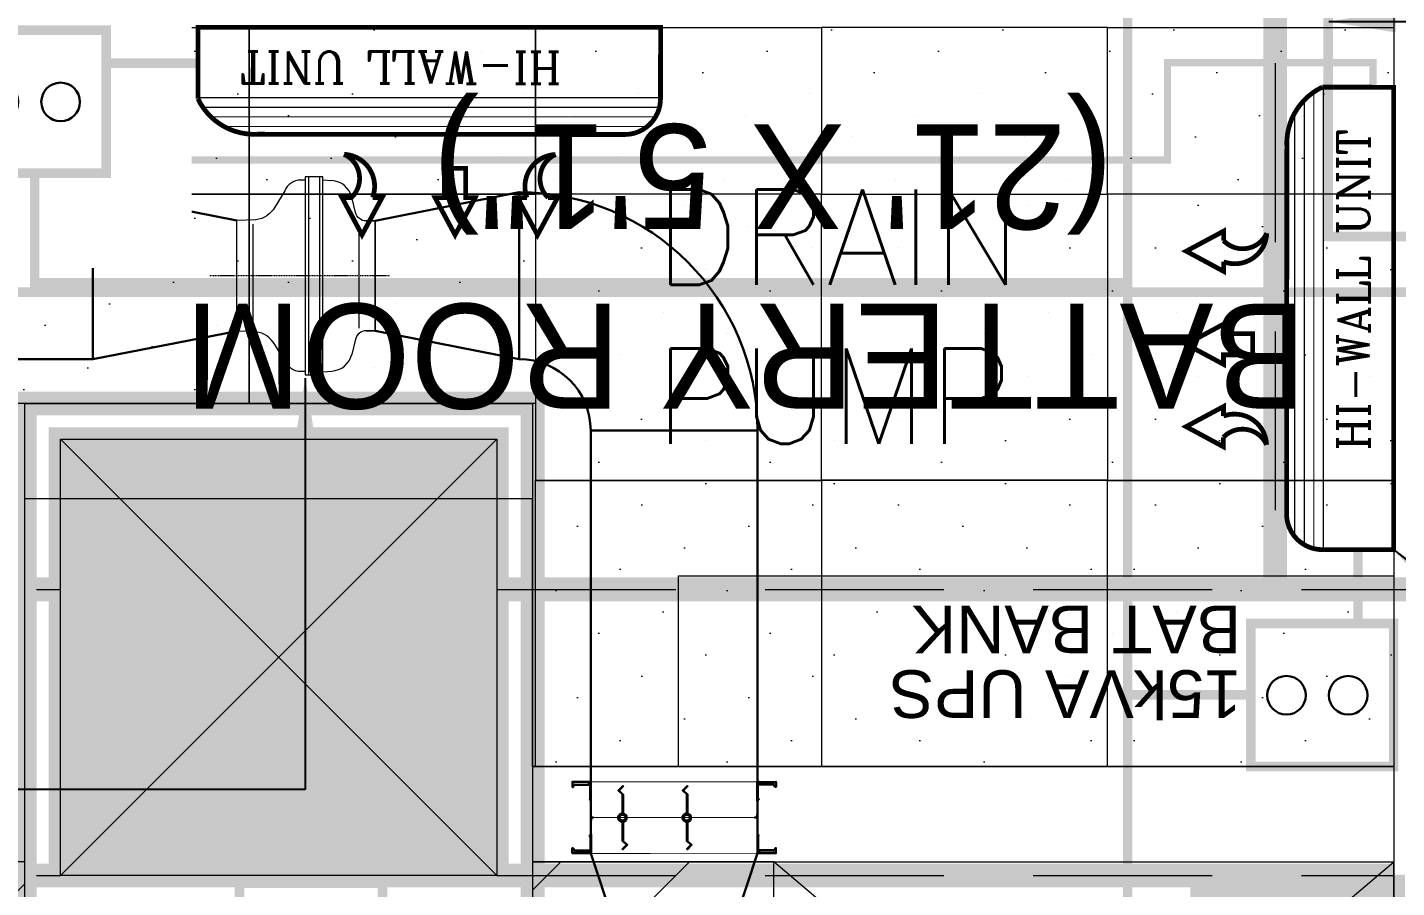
# Model space of a CAD drawing. Header units: millimetres. Extents: x -81374 to 485233, y -39075 to 157313.
# Drawn here: x 46217 to 49089, y 11680 to 13484 of the extents above; entities that cross this region are included whole.
import ezdxf
from ezdxf.enums import TextEntityAlignment as Align

# ---------------------------------------------------------------- set-up
doc = ezdxf.new("R2010")
doc.units = ezdxf.units.MM
for name, pattern in [('CENTER', [2, 1.25, -0.25, 0.25, -0.25]), ('HIDDEN', [0.375, 0.25, -0.125]), ('PHANTOM2', [1.25, 0.625, -0.125, 0.125, -0.125, 0.125, -0.125])]:
    doc.linetypes.add(name, pattern=pattern)
doc.layers.add('ceiling', color=7, linetype='Continuous', lineweight=5, true_color=0x560d91)
doc.layers.add('EL-CONDUIT PWR-FLR', color=7, linetype='PHANTOM2', lineweight=20, true_color=0x3cd387)
for name, color, linetype in [('ceilings', 253, 'Continuous'), ('CEN', 252, 'CENTER'), ('Hatch 01_UC', 7, 'Continuous'), ('M HVAC DRAIN PIPE', 8, 'Continuous'), ('M-HVAC ELLIPTICAL DUCT', 6, 'Continuous'), ('M-HVAC VRV PIPE', 152, 'Continuous'), ('M-HVAC-SUPPLY AIR DUCT', 4, 'Continuous'), ('M-HVAC-TEXT', 7, 'Continuous'), ('M-LP-HVAC-FFD', 7, 'Continuous'), ('PCE-HVACTEXT', 7, 'Continuous')]:
    doc.layers.add(name, color=color, linetype=linetype)
for name, color, linetype, lineweight in [('COPPER PIPE ', 4, 'Continuous', 30), ('DRAIN PIPE', 76, 'Continuous', 30), ('G-IMPT', 8, 'Continuous', 5), ('HVAC  SA DUCT', 4, 'Continuous', 30), ('HVAC EA DUCT', 1, 'Continuous', 30), ('M HVAC CFM TEXT', 3, 'Continuous', 30), ("M-NT-HVAC-EXHAUST FAN'", 5, 'Continuous', 15), ('MEP HVAC UNITS', 160, 'Continuous', 5)]:
    doc.layers.add(name, color=color, linetype=linetype, lineweight=lineweight)
doc.styles.add('Arial', font='arial.ttf', dxfattribs={"height": 3})
doc.styles.add('Herbalife_Third Floor - Furniture Layout - 210201$0$CG', font='GOTHIC.TTF')
doc.styles.add('HVAC TEXT', font='Romans.shx', dxfattribs={"width": 0.8, "height": 100})
doc.styles.add('ROMAND', font='romand__.ttf')
doc.styles.add('romans', font='stylu.ttf', dxfattribs={"height": 125})
doc.styles.add('rs', font='romans.shx', dxfattribs={"width": 0.75})
doc.styles.get("Standard").update_dxf_attribs({"font": 'arial.ttf'})
doc.dimstyles.new('GLAZ ALU', dxfattribs={"dimscale": 100, "dimtxt": 2, "dimasz": 1.4, "dimexe": 0.8, "dimexo": 0.8, "dimgap": 0.75, "dimtad": 1, "dimdec": 0, "dimzin": 0, "dimdsep": 46, "dimtxsty": 'rs', "dimcen": 0.09, "dimclrd": 8, "dimclre": 8, "dimclrt": 2, "dimadec": 0, "dimazin": 0, "dimtfac": 1, "dimtdec": 0, "dimtmove": 0, "dimatfit": 3, "dimfxl": 1, "dimtolj": 1, "dimtzin": 0, "dimarcsym": 0})
doc.dimstyles.new('HVAC DIM', dxfattribs={"dimtxt": 100, "dimasz": 200, "dimexe": 50, "dimexo": 50, "dimgap": 50, "dimtad": 1, "dimtoh": 1, "dimdec": 0, "dimzin": 0, "dimdsep": 46, "dimtxsty": 'HVAC TEXT', "dimcen": 50, "dimclrd": 7, "dimclre": 7, "dimclrt": 7, "dimadec": 0, "dimazin": 0, "dimtfac": 1, "dimtdec": 0, "dimtofl": 0, "dimtmove": 0, "dimatfit": 3, "dimfxl": 1, "dimtolj": 1, "dimtzin": 0, "dimarcsym": 0})
doc.dimstyles.new('Vayucon', dxfattribs={"dimtxt": 200, "dimasz": 150, "dimexe": 0, "dimexo": 0, "dimgap": 9e-05, "dimtad": 1, "dimdec": 0, "dimrnd": 5, "dimzin": 0, "dimdsep": 46, "dimtxsty": 'ROMAND', "dimcen": 90, "dimclre": 99, "dimclrt": 7, "dimadec": 0, "dimazin": 0, "dimtfac": 1, "dimtdec": 0, "dimtofl": 0, "dimtmove": 1, "dimatfit": 3, "dimfxl": 1, "dimtolj": 1, "dimtzin": 0, "dimarcsym": 0})
pattern_1 = [(135, (8255.62, -13865.92), (-134.70384, -44.90128), [0, -127])]

# ---------------------------------------------------------------- blocks, each defined once
blk = doc.blocks.new('ng')
at = {"layer": 'CEN', "color": 9, "linetype": 'HIDDEN', "lineweight": 0, "ltscale": 1500, "true_color": 0xc7c8ca}
for p, q in [((39209.2, 27739), (37328.3, 27739)), ((49174.7, 27739), (40124.2, 27739)), ((39209.2, 27139), (31669.2, 27139)), ((49174.7, 27139), (40124.2, 27139))]:
    blk.add_line(p, q, dxfattribs=at)
at = {"layer": 'CEN', "color": 9, "linetype": 'Continuous', "lineweight": 0, "true_color": 0xc7c8ca}
for p, q in [((39209.2, 27739), (40124.2, 27739)), ((39209.2, 26824), (40124.2, 27739)), ((40124.2, 26824), (39209.2, 27739)), ((39209.2, 27739), (40124.2, 27739)), ((39209.2, 26824), (40124.2, 27739)), ((40124.2, 26824), (39209.2, 27739)), ((39209.2, 26824), (39209.2, 27739)), ((39209.2, 26824), (39209.2, 27739)), ((40124.2, 27739), (40124.2, 26824)), ((40124.2, 27739), (40124.2, 26824)), ((40124.2, 26824), (39209.2, 26824)), ((40124.2, 26824), (39209.2, 26824))]:
    blk.add_line(p, q, dxfattribs=at)
for points in [[(39134.2, 27814), (40199.2, 27814), (40199.2, 26749), (39134.2, 26749)], [(39209.2, 27739), (40124.2, 27739), (40124.2, 26824), (39209.2, 26824)]]:
    blk.add_lwpolyline(points, close=True, dxfattribs=at)
at = {"layer": 'CEN', "color": 9, "linetype": 'HIDDEN', "lineweight": 0, "ltscale": 1500, "true_color": 0xc7c8ca}
blk.add_lwpolyline([(41677, 27139), (41677, 25472.8), (37577, 25472.8), (37577, 27139)], dxfattribs=at)
blk = doc.blocks.new('floor plan 1')
at = {"layer": 'G-IMPT', "ltscale": 500}
h = blk.add_hatch(color=8, dxfattribs=at)
h.dxf.hatch_style = 1
h.paths.add_polyline_path([(20932.1, -50780.7), (21847.1, -50780.7), (21847.1, -51695.7), (20932.1, -51695.7)])
h.paths.add_polyline_path([(10968.8, -50780.7), (11883.8, -50780.7), (11883.8, -51695.7), (10968.8, -51695.7)])
at = {"layer": 'G-IMPT', "color": 55, "linetype": 'Continuous', "true_color": 0xb49f4b}
blk.add_line((9088, -51009.4), (9088, -44235.9), dxfattribs=at)
blk.add_line((9088, -51009.4), (9088, -44235.9), dxfattribs=at)
at = {"layer": 'G-IMPT', "color": 8, "ltscale": 500}
for p, q in [((9088, -49117.7), (9088, -50809.4)), ((9088, -49709.4), (10388, -50809.4)), ((10388, -49709.4), (9088, -50809.4)), ((9088, -50809.4), (9088, -49709.4)), ((10388, -49709.4), (10388, -50809.4)), ((10388, -50809.4), (9088, -50809.4)), ((10893.8, -50809.4), (9088, -50809.4)), ((9088, -56009.4), (9088, -51009.4)), ((9088, -51009.4), (10893.8, -51009.4)), ((9088, -51409.4), (9088, -51009.4)), ((9088, -51009.4), (10588, -51009.4)), ((10893.8, -51009.4), (9088, -51009.4)), ((10588, -51009.4), (10588, -51409.4)), ((10893.8, -51009.4), (10893.8, -51570.7)), ((10588, -51409.4), (9088, -51409.4)), ((10893.8, -51570.7), (11958.8, -51570.7))]:
    blk.add_line(p, q, dxfattribs=at)
at = {"layer": 'CEN', "linetype": 'Continuous'}
blk.add_blockref('ng', (-28240.4, -78519.6), dxfattribs=at)
at = {"layer": 'G-IMPT', "color": 8, "ltscale": 500, "style": 'Arial'}
for s, p in [('15kVA UPS', (9407.7, -51211.2, 0)), ('BAT BANK', (9407.7, -51346.8, 0))]:
    blk.add_text(s, height=100, rotation=360, dxfattribs=at).set_placement(p)
at = {"layer": 'G-IMPT', "color": 8, "ltscale": 500, "style": 'Herbalife_Third Floor - Furniture Layout - 210201$0$CG'}
for s, p in [('BATTERY ROOM', (9270.1, -51979.9)), ('(21\' X 5\'1")', (9676.7, -52356.3))]:
    blk.add_text(s, height=220, dxfattribs=at).set_placement(p)
at = {"layer": 'G-IMPT', "color": 8, "ltscale": 500}
for rotation, p in [(359.9992, (39680.6, -4989.6, 0)), (359.9992, (35886.7, -10139.3, 0)), (270.0008, (28873.3, -20643.5, 0)), (359.9992, (11975.3, -26935.4, 0)), (359.9992, (15267.6, -26935.4, 0)), (359.9992, (26686.3, -26987.7, 0)), (270.0008, (15861.1, -28615, 0)), (89.9992, (23697.8, -33300.6, 0)), (89.9992, (23597.9, -35337.7, 0)), (89.9992, (23597.9, -37388.3, 0)), (359.9992, (13750.4, -37781.5, 0)), (89.9992, (23697.8, -40746.8, 0)), (89.9992, (23597.8, -44302.5, 0)), (89.9992, (23597.8, -46399.1, 0)), (89.9992, (23697.8, -48339.8, 0)), (89.9992, (23697.8, -54280, 0)), (359.9992, (27418.1, -55702.4, 0)), (89.9992, (9671.9, -65856.5, 0)), (359.9992, (4684.1, -67403.4, 0)), (359.9992, (8737.2, -67403.4, 0))]:
    blk.add_attdef('PARTITIONTYPE', text='', height=200, rotation=rotation, dxfattribs=at).set_placement(p, align=Align.MIDDLE_CENTER)
blk = doc.blocks.new('GRID')
at = {"layer": 'ceilings', "lineweight": 5, "transparency": 33554597}
h = blk.add_hatch(dxfattribs=at)
h.set_pattern_fill('DOTS', color=8, scale=80, angle=45)
h.paths.add_polyline_path([(56229.9, 61282.6), (56229.9, 61882.6), (56829.9, 61882.6), (56829.9, 61282.6)])
at = {"layer": 'ceilings', "color": 8, "lineweight": 5}
blk.add_lwpolyline([(56229.9, 61282.6), (56229.9, 61882.6), (56829.9, 61882.6), (56829.9, 61282.6)], close=True, dxfattribs=at)
blk = doc.blocks.new('ex')
at = {"layer": "M-NT-HVAC-EXHAUST FAN'", "color": 8, "linetype": 'HIDDEN', "ltscale": 10}
blk.add_line((148910.7, 86764.9), (148910.7, 86356.1), dxfattribs=at)
at = {"layer": "M-NT-HVAC-EXHAUST FAN'"}
for p, q in [((148785.7, 86703.4), (149035.7, 86703.4)), ((148692.6, 86508.6), (148693.9, 86487.9)), ((149127.9, 86508.6), (149126.6, 86487.9)), ((149034.8, 86389.6), (148785.7, 86389.6)), ((148785.7, 86389.6), (149034.8, 86389.6))]:
    blk.add_line(p, q, dxfattribs=at)
at = {"layer": "M-NT-HVAC-EXHAUST FAN'", "color": 8, "ltscale": 30}
for p, q in [((149134.8, 86540.7), (148685.7, 86540.7)), ((149134.8, 86516.1), (148685.7, 86516.1))]:
    blk.add_line(p, q, dxfattribs=at)
at = {"layer": "M-NT-HVAC-EXHAUST FAN'"}
for points in [[(148692.8, 86548.2), (148692.8, 86558.4, -0.308053), (148717.6, 86594.8), (148754.4, 86617.3, 0.232282), (148783.2, 86660), (148784.8, 86703.4)], [(149127.7, 86548.2), (149127.7, 86558.4, 0.308053), (149102.9, 86594.8), (149066.1, 86617.3, -0.232282), (149037.3, 86660), (149035.7, 86703.4)], [(149034.8, 86409.9), (149034.8, 86389.6), (148785.7, 86389.6), (148785.7, 86409.9, 0.346149), (148766.6, 86434.2), (148732, 86442.6)], [(148785.7, 86409.9), (148785.7, 86389.6), (149034.8, 86389.6), (149034.8, 86409.9, -0.346149), (149053.9, 86434.2), (149088.5, 86442.6)]]:
    blk.add_lwpolyline(points, format="xyb", dxfattribs=at)
blk.add_lwpolyline([(149134.8, 86508.6), (149134.8, 86548.2), (148685.7, 86548.2), (148685.7, 86508.6)], close=True, dxfattribs=at)
at = {"layer": "M-NT-HVAC-EXHAUST FAN'", "color": 8, "ltscale": 30}
for points in [[(149027.9, 86667.2, 0), (148789.1, 86667.2, 0)], [(149025.3, 86426.7, 0), (148791.7, 86426.7, 0)]]:
    blk.add_polyline3d(points, dxfattribs=at)
at = {"layer": "M-NT-HVAC-EXHAUST FAN'"}
for centre, start, end in [((148743.8, 86491.2), 183.7314, 256.373), ((149076.7, 86491.2), 283.627, 356.2686)]:
    blk.add_arc(centre, 50, start, end, dxfattribs=at)
blk = doc.blocks.new('*U108')
for p, q in [((-739.1, -575.2), (-739.1, -569)), ((-730.2, -562.1), (-737.5, -566.3)), ((-736.9, -575.2), (-736.9, -569)), ((-730.6, -564.9), (-736.4, -568.2)), ((-729.7, -564.8), (-723.9, -568.2)), ((-728.7, -562.9), (-722.8, -566.3)), ((-723.4, -575.2), (-723.4, -569)), ((-721.2, -575.2), (-721.2, -569)), ((-604.1, -575.2), (-604.1, -569)), ((-595.2, -562), (-602.5, -566.3)), ((-601.9, -575.2), (-601.9, -569)), ((-595.6, -564.8), (-601.4, -568.2)), ((-594.7, -564.8), (-588.9, -568.2)), ((-593.7, -562.9), (-587.8, -566.3)), ((-588.4, -575.2), (-588.4, -569)), ((-586.2, -575.2), (-586.2, -569)), ((-730.2, -582.2), (-737.5, -577.9)), ((-730.6, -579.4), (-736.4, -576)), ((-729.7, -579.4), (-723.9, -576)), ((-728.7, -581.3), (-722.8, -577.9)), ((-595.2, -582.1), (-602.5, -577.9)), ((-595.6, -579.4), (-601.4, -576)), ((-594.7, -579.4), (-588.9, -576)), ((-593.7, -581.3), (-587.8, -577.9))]:
    blk.add_line(p, q)
for points in [[(-730.2, -562.1), (-730.2, -523.8), (-739.2, -514.8), (-729.8, -505.4), (-728.7, -506.5), (-737, -514.8), (-728.7, -523.2), (-728.7, -562.9)], [(-595.2, -562), (-595.2, -523.8), (-604.2, -514.8), (-594.8, -505.4), (-593.7, -506.4), (-602, -514.8), (-593.7, -523.1), (-593.7, -562.9)], [(-728.7, -581.3), (-728.7, -620.6), (-719.8, -629.4), (-729.2, -638.9), (-730.3, -637.8), (-722, -629.4), (-730.2, -621.2), (-730.2, -582.2)], [(-593.7, -581.3), (-593.7, -620.5), (-584.8, -629.4), (-594.2, -638.9), (-595.3, -637.8), (-587, -629.4), (-595.2, -621.2), (-595.2, -582.1)]]:
    blk.add_lwpolyline(points)
for centre in [(-730.2, -572.1), (-595.2, -572.1)]:
    blk.add_circle(centre, 5.89)
for centre, radius, start, end in [((-736, -569), 3.12, 120, 180), ((-736, -569), 0.914, 120, 180), ((-730.2, -565.6), 0.914, 60, 120), ((-724.4, -569), 0.914, 0, 60), ((-724.4, -569), 3.12, 0, 60), ((-601, -569), 3.12, 120, 180), ((-601, -569), 0.914, 120, 180), ((-595.2, -565.6), 0.914, 60, 120), ((-589.4, -569), 0.914, 0, 60), ((-589.4, -569), 3.12, 0, 60), ((-736, -575.2), 3.12, 180, 240), ((-736, -575.2), 0.914, 180, 240), ((-730.2, -578.6), 0.914, 240, 300), ((-724.4, -575.2), 0.914, 300, 0), ((-724.4, -575.2), 3.12, 300, 0), ((-601, -575.2), 3.12, 180, 240), ((-601, -575.2), 0.914, 180, 240), ((-595.2, -578.6), 0.914, 240, 300), ((-589.4, -575.2), 0.914, 300, 0), ((-589.4, -575.2), 3.12, 300, 0)]:
    blk.add_arc(centre, radius, start, end)
at = {"layer": 'M-LP-HVAC-FFD'}
for p, q in [((-836, -498.1), (-836, -506.9)), ((-835.2, -498.1), (-835.2, -506.9)), ((-801, -497), (-834.9, -497)), ((-801, -497.8), (-834.9, -497.8)), ((-834.9, -507.2), (-834.1, -507.2)), ((-834.9, -508), (-834.1, -508)), ((-833.9, -507), (-832.4, -503.6)), ((-833.1, -507.3), (-831.6, -504)), ((-830.5, -502.4), (-799, -502.4)), ((-830.5, -503.3), (-799, -503.3)), ((-800.7, -500.7), (-800.7, -498.1)), ((-799.8, -500.3), (-799.8, -498.1)), ((-799.7, -500.3), (-799.8, -500.3)), ((-799.7, -498.1), (-799.7, -500.3)), ((-797.1, -498.1), (-798.9, -498.1)), ((-798.8, -498.1), (-798.8, -500.7)), ((-797.2, -497), (-798.5, -497)), ((-797.2, -497.8), (-798.5, -497.8)), ((-797.8, -531.5), (-797.8, -504.4)), ((-796.9, -497), (-797, -497)), ((-796.9, -497), (-796.9, -497)), ((-796.9, -537.2), (-796.9, -498.1)), ((-796.9, -531.7), (-796.9, -504.4)), ((-796, -537.2), (-796, -498.1)), ((-447.8, -537.1), (-447.8, -498.1)), ((-446.9, -496.9), (-446.9, -497)), ((-446.9, -496.9), (-446.9, -496.9)), ((-446.9, -537.1), (-446.9, -498.1)), ((-446.9, -531.7), (-446.9, -504.4)), ((-446.7, -498.1), (-444.9, -498.1)), ((-446.6, -496.9), (-445.3, -496.9)), ((-446.6, -497.8), (-445.3, -497.8)), ((-446, -531.4), (-446, -504.4)), ((-445, -498.1), (-445, -500.7)), ((-413.3, -502.4), (-444.9, -502.4)), ((-413.3, -503.3), (-444.9, -503.3)), ((-444.1, -498.1), (-444.1, -500.2)), ((-444.1, -500.2), (-444, -500.2)), ((-444, -500.2), (-444, -498.1)), ((-443.1, -500.7), (-443.1, -498.1)), ((-442.8, -496.9), (-408.9, -496.9)), ((-442.8, -497.8), (-408.9, -497.8)), ((-410.8, -507.3), (-412.2, -504)), ((-410, -507), (-411.4, -503.6)), ((-408.9, -507.1), (-409.7, -507.1)), ((-408.9, -508), (-409.7, -508)), ((-408.7, -498.1), (-408.7, -506.8)), ((-407.8, -498.1), (-407.8, -506.8)), ((-797.9, -531.9), (-799.3, -535.1)), ((-798.5, -535.5), (-799.3, -535.1)), ((-797, -532.1), (-798.5, -535.5)), ((-796.9, -537.2), (-796, -537.2)), ((-446.9, -537.1), (-447.8, -537.1)), ((-446.8, -532.1), (-445.3, -535.4)), ((-445.9, -531.9), (-444.5, -535.1)), ((-445.3, -535.4), (-444.5, -535.1)), ((-796.9, -572), (-796.9, -578.1)), ((-790.7, -572), (-796.9, -572)), ((-796, -573.1), (-796.9, -573.1)), ((-796, -573.1), (-796, -578.1)), ((-795.7, -572.8), (-795.7, -572)), ((-790.7, -572.8), (-795.7, -572.8)), ((-790.7, -572.8), (-790.7, -572)), ((-453.1, -571.1), (-453.1, -571.9)), ((-453.1, -571.1), (-448.1, -571.1)), ((-453.1, -571.1), (-453.1, -571.9)), ((-453.1, -571.9), (-446.9, -571.9)), ((-453.1, -571.9), (-446.9, -571.9)), ((-448.1, -571.1), (-448.1, -571.9)), ((-447.8, -570.8), (-447.8, -565.8)), ((-447.8, -565.8), (-446.9, -565.8)), ((-447.8, -570.8), (-446.9, -570.8)), ((-446.9, -571.9), (-446.9, -565.8)), ((-796, -578.1), (-796.9, -578.1)), ((-798.5, -608.5), (-799.3, -608.8)), ((-797.9, -612), (-799.3, -608.8)), ((-797, -611.8), (-798.5, -608.5)), ((-797.8, -612.5), (-797.8, -639.5)), ((-796.9, -606.8), (-796.9, -645.8)), ((-796.9, -606.8), (-796, -606.8)), ((-796.9, -612.2), (-796.9, -639.5)), ((-796, -606.8), (-796, -645.8)), ((-447.8, -606.7), (-447.8, -645.8)), ((-446.9, -606.7), (-447.8, -606.7)), ((-446.9, -606.7), (-446.9, -645.8)), ((-446.9, -612.2), (-446.9, -639.5)), ((-446.8, -611.8), (-445.3, -608.4)), ((-446, -612.4), (-446, -639.5)), ((-445.9, -612), (-444.5, -608.8)), ((-445.3, -608.4), (-444.5, -608.8)), ((-836, -645.8), (-836, -637.1)), ((-835.2, -645.8), (-835.2, -637.1)), ((-834.9, -635.9), (-834.1, -635.9)), ((-834.9, -636.8), (-834.1, -636.8)), ((-801, -646.1), (-834.9, -646.1)), ((-801, -647), (-834.9, -647)), ((-833.9, -636.9), (-832.4, -640.3)), ((-833.1, -636.6), (-831.6, -639.9)), ((-830.5, -640.6), (-799, -640.6)), ((-830.5, -641.5), (-799, -641.5)), ((-800.7, -643.2), (-800.7, -645.8)), ((-799.7, -643.7), (-799.8, -643.7)), ((-799.8, -643.7), (-799.8, -645.8)), ((-799.7, -645.8), (-799.7, -643.7)), ((-797.1, -645.8), (-798.9, -645.8)), ((-798.8, -645.8), (-798.8, -643.2)), ((-797.2, -646.1), (-798.5, -646.1)), ((-797.2, -647), (-798.5, -647)), ((-796.9, -647), (-797, -647)), ((-796.9, -647), (-796.9, -646.9)), ((-446.9, -646.9), (-446.9, -646.9)), ((-446.9, -646.9), (-446.9, -646.9)), ((-446.7, -645.8), (-444.9, -645.8)), ((-446.6, -646.1), (-445.3, -646.1)), ((-446.6, -646.9), (-445.3, -646.9)), ((-445, -645.8), (-445, -643.2)), ((-413.3, -640.6), (-444.9, -640.6)), ((-413.3, -641.5), (-444.9, -641.5)), ((-444.1, -643.6), (-444, -643.6)), ((-444.1, -645.8), (-444.1, -643.6)), ((-444, -643.6), (-444, -645.8)), ((-443.1, -643.2), (-443.1, -645.8)), ((-442.8, -646.1), (-408.9, -646.1)), ((-442.8, -646.9), (-408.9, -646.9)), ((-410.8, -636.6), (-412.2, -639.9)), ((-410, -636.9), (-411.4, -640.3)), ((-408.9, -635.9), (-409.7, -635.9)), ((-408.9, -636.7), (-409.7, -636.7)), ((-408.7, -645.8), (-408.7, -637)), ((-407.8, -645.8), (-407.8, -637))]:
    blk.add_line(p, q, dxfattribs=at)
at = {"layer": 'M-LP-HVAC-FFD', "color": 5, "const_width": 2}
blk.add_lwpolyline([(-796.9, -647), (-796.9, -497), (-446.9, -496.9), (-446.9, -646.9)], close=True, dxfattribs=at)
at = {"layer": 'M-LP-HVAC-FFD', "color": 1, "lineweight": 5, "const_width": 2}
blk.add_lwpolyline([(-790.7, -572), (-453.1, -571.9)], dxfattribs=at)
at = {"layer": 'M-LP-HVAC-FFD'}
for centre, radius, start, end in [((-834.9, -498.1), 1.17, 90, 180), ((-834.9, -506.9), 1.17, 180, 270), ((-834.9, -498.1), 0.291, 90, 180), ((-834.9, -506.9), 0.291, 180, 270), ((-834.1, -506.9), 0.291, 270, 336.2511), ((-834.1, -506.9), 1.17, 270, 336.2511), ((-830.5, -504.4), 2.04, 90, 156.2511), ((-830.5, -504.4), 1.17, 90, 156.2511), ((-801, -498.1), 1.17, 0, 90), ((-801, -498.1), 0.291, 0, 90), ((-799.8, -500.7), 0.947, 180, 0), ((-798.5, -498.1), 1.17, 90, 180), ((-799, -504.4), 2.04, 0.7884, 90), ((-799, -504.4), 1.17, 0.7884, 90), ((-798.5, -498.1), 0.291, 90, 180), ((-797.2, -498.1), 1.17, 0, 90), ((-797.2, -498.1), 0.291, 0, 90), ((-446.6, -498.1), 1.17, 90, 180), ((-446.6, -498.1), 0.291, 90, 180), ((-444.9, -504.4), 2.04, 90, 179.2116), ((-444.9, -504.4), 1.17, 90, 179.2116), ((-445.3, -498.1), 1.17, 0, 90), ((-445.3, -498.1), 0.291, 0, 90), ((-444.1, -500.7), 0.947, 180, 0), ((-442.8, -498.1), 1.17, 90, 180), ((-442.8, -498.1), 0.291, 90, 180), ((-413.3, -504.4), 2.04, 23.7489, 90), ((-413.3, -504.4), 1.17, 23.7489, 90), ((-409.7, -506.8), 1.17, 203.7489, 270), ((-409.7, -506.8), 0.291, 203.7489, 270), ((-408.9, -498.1), 1.17, 0, 90), ((-408.9, -498.1), 0.291, 0, 90), ((-408.9, -506.8), 1.17, 270, 0), ((-408.9, -506.8), 0.291, 270, 0), ((-799, -531.4), 1.17, 335.7152, 0.7884), ((-798.1, -531.6), 1.17, 335.7152, 0.7884), ((-445.7, -531.6), 1.17, 179.2116, 204.2848), ((-444.9, -531.4), 1.17, 179.2116, 204.2848), ((-795.7, -573.1), 1.17, 90, 180), ((-795.7, -573.1), 0.291, 90, 180), ((-448.1, -570.8), 1.17, 270, 0), ((-448.1, -570.8), 0.291, 270, 0), ((-799, -612.5), 1.17, 359.2116, 24.2848), ((-798.1, -612.3), 1.17, 359.2116, 24.2848), ((-445.7, -612.3), 1.17, 155.7152, 180.7884), ((-444.9, -612.5), 1.17, 155.7152, 180.7884), ((-834.9, -637.1), 1.17, 90, 180), ((-834.9, -645.8), 1.17, 180, 270), ((-834.9, -637.1), 0.291, 90, 180), ((-834.9, -645.8), 0.291, 180, 270), ((-834.1, -637.1), 1.17, 23.7489, 90), ((-834.1, -637.1), 0.291, 23.7489, 90), ((-830.5, -639.5), 2.04, 203.7489, 270), ((-830.5, -639.5), 1.17, 203.7489, 270), ((-801, -645.8), 1.17, 270, 0), ((-801, -645.8), 0.291, 270, 0), ((-799.8, -643.2), 0.947, 0, 180), ((-798.5, -645.8), 1.17, 180, 270), ((-799, -639.5), 1.17, 270, 359.2116), ((-799, -639.5), 2.04, 270, 359.2116), ((-798.5, -645.8), 0.291, 180, 270), ((-797.2, -645.8), 1.17, 270, 0), ((-797.2, -645.8), 0.291, 270, 0), ((-446.6, -645.8), 1.17, 180, 270), ((-444.9, -639.4), 2.04, 180.7884, 270), ((-446.6, -645.8), 0.291, 180, 270), ((-444.9, -639.4), 1.17, 180.7884, 270), ((-445.3, -645.8), 1.17, 270, 0), ((-445.3, -645.8), 0.291, 270, 0), ((-444.1, -643.2), 0.947, 0, 180), ((-442.8, -645.8), 1.17, 180, 270), ((-442.8, -645.8), 0.291, 180, 270), ((-413.3, -639.4), 1.17, 270, 336.2511), ((-413.3, -639.4), 2.04, 270, 336.2511), ((-409.7, -637), 1.17, 90, 156.2511), ((-409.7, -637), 0.291, 90, 156.2511), ((-408.9, -637), 1.17, 0, 90), ((-408.9, -637), 0.291, 0, 90), ((-408.9, -645.8), 1.17, 270, 0), ((-408.9, -645.8), 0.291, 270, 0)]:
    blk.add_arc(centre, radius, start, end, dxfattribs=at)
blk = doc.blocks.new('HI-WALL UNIT - 1.5TR')
at = {"layer": 'MEP HVAC UNITS', "const_width": 10}
for points in [[(382386.8, 113824.5, 0.530834), (382402.7, 113915.1), (382382.7, 113915.1), (382424.9, 113993.4), (382467, 113915), (382447, 113915, -0.508228), (382387.2, 113824.6)], [(382830.7, 113824.1, -0.530834), (382814.9, 113914.7), (382834.9, 113914.7), (382792.9, 113993.1), (382750.7, 113914.8), (382770.7, 113914.7, 0.508228), (382830.3, 113824.2)]]:
    blk.add_lwpolyline(points, format="xyb", dxfattribs=at)
blk.add_lwpolyline([(382575.5, 113853.7), (382619.8, 113853.7), (382619.8, 113914.9), (382639.8, 113914.9), (382597.7, 113993.3), (382555.6, 113914.9), (382575.5, 113914.9)], close=True, dxfattribs=at)
blk.add_lwpolyline([(383136.7, 113558), (382166.7, 113558), (382166.9, 113707.7, -0.414214), (382242, 113782.6), (383012.6, 113782, -0.303397), (383136.9, 113707.7)], format="xyb", close=True, dxfattribs=at)
at = {"layer": 'MEP HVAC UNITS', "const_width": 2.53}
for points in [[(383109.6, 113745.6), (382177.2, 113745.6)], [(383086, 113765.7), (382194.4, 113765.7)], [(383129, 113725.5), (382169.1, 113725.5)], [(383136.9, 113705.4), (382166.9, 113705.4)]]:
    blk.add_lwpolyline(points, dxfattribs=at)
at = {"layer": 'M HVAC CFM TEXT', "color": 7, "insert": (383048.8, 113642), "char_height": 67.2, "width": 904.861, "attachment_point": 6, "rotation": 359.9494}
blk.add_mtext('{\\Fcomplex.shx|c0; HI-WALL UNIT}', dxfattribs=at)
blk = doc.blocks.new('drain pump')
at = {"layer": 'HVAC  SA DUCT', "color": 3, "const_width": 20}
blk.add_lwpolyline([(232195.4, 109654.3), (232195.4, 109953.9), (231895.4, 109953.9), (231895.4, 109654.3)], close=True, dxfattribs=at)
at = {"layer": 'HVAC  SA DUCT', "color": 0}
for centre in [(232044.7, 109879.1, -22), (232044.7, 109749.7, -22)]:
    blk.add_circle(centre, 40.5, dxfattribs=at)

msp = doc.modelspace()

# ---------------------------------------------------------------- hatches: boundary and pattern name
at = {"layer": 'ceilings', "lineweight": 5, "true_color": 0x136734}
h = msp.add_hatch(dxfattribs=at)
h.set_pattern_fill('DOTS', color=116, scale=80, angle=135)
h.set_pattern_definition([(135, (7055.62, -13865.92), (-134.70384, -44.90128), [0, -127])])
h.paths.add_polyline_path([(46082.8, 13484), (46682.8, 13484), (46682.8, 13134), (46082.8, 13134)])
h = msp.add_hatch(dxfattribs=at)
h.set_pattern_fill('DOTS', color=116, scale=80, angle=135)
h.set_pattern_definition([(135, (7655.62, -13865.92), (-134.70384, -44.90128), [0, -127])])
h.paths.add_polyline_path([(46682.8, 13484), (47282.8, 13484), (47282.8, 13134), (46682.8, 13134)])
h = msp.add_hatch(dxfattribs=at)
h.set_pattern_fill('DOTS', color=116, scale=80, angle=135)
h.set_pattern_definition(pattern_1)
h.paths.add_polyline_path([(47282.8, 13484), (47882.8, 13484), (47882.8, 13134), (47282.8, 13134)])
h = msp.add_hatch(dxfattribs=at)
h.set_pattern_fill('DOTS', color=116, scale=80, angle=135)
h.set_pattern_definition(pattern_1)
h.paths.add_polyline_path([(48482.8, 13484), (47882.8, 13484), (47882.8, 13134), (48482.8, 13134)])
h = msp.add_hatch(dxfattribs=at)
h.set_pattern_fill('DOTS', color=116, scale=80, angle=135)
h.set_pattern_definition(pattern_1)
h.paths.add_polyline_path([(48482.8, 13484), (49082.8, 13484), (49082.8, 13134), (48482.8, 13134)])
h = msp.add_hatch(dxfattribs=at)
h.set_pattern_fill('DOTS', color=116, scale=80, angle=135)
h.set_pattern_definition([(135, (7055.62, -14215.93), (-134.70384, -44.90128), [0, -127])])
h.paths.add_polyline_path([(46082.8, 13134), (46682.8, 13134), (46682.8, 12695.3), (46082.8, 12695.3)])
h = msp.add_hatch(dxfattribs=at)
h.set_pattern_fill('DOTS', color=116, scale=80, angle=135)
h.set_pattern_definition([(135, (7655.62, -14215.93), (-134.70384, -44.90128), [0, -127])])
h.paths.add_polyline_path([(46682.8, 13134), (47282.8, 13134), (47282.8, 12695.3), (46682.8, 12695.3)])
at = {"layer": 'Hatch 01_UC', "linetype": 'Continuous'}
h = msp.add_hatch(color=8, dxfattribs=at)
h.dxf.hatch_style = 1
h.paths.add_polyline_path([(37238.7, 11705.3), (36323.7, 11705.3), (36323.7, 12620.3), (37238.7, 12620.3)])
h.paths.add_polyline_path([(47202, 11705.3), (46287, 11705.3), (46287, 12620.3), (47202, 12620.3)])
at = {"layer": 'Hatch 01_UC', "linetype": 'Continuous', "lineweight": 0, "transparency": 33554597}
h = msp.add_hatch(dxfattribs=at)
h.set_pattern_fill('ANSI31', color=8, scale=60, angle=180)
h.set_pattern_definition([(225, (68726.9, 39859.97), (134.7038, -134.7038), [])])
h.paths.add_polyline_path([(42587.8, 7042.3), (49082.8, 7042.3), (49082.8, 10634), (47782.8, 10634), (47782.8, 11734.1), (47277, 11734.1), (47277, 11630.3), (46212, 11630.3), (46212, 11734.1), (42587.8, 11734.1)])
h.paths.add_polyline_path([(48430.3, 10034), (48430.3, 7642.3), (43030.3, 7642.3), (43030.3, 10034)], flags=16)

# ---------------------------------------------------------------- linework, layer by layer
at = {"layer": 'ceiling', "color": 8, "linetype": 'Continuous'}
msp.add_lwpolyline([(49082.8, 10634), (47782.8, 10634), (47782.8, 11734.1), (47277, 11734.1), (47277, 11630.3), (46212, 11630.3), (46212, 11734.1), (42587.8, 11734.1), (42587.8, 7042.3), (49082.8, 7042.3), (49082.8, 10634)], dxfattribs=at)
at = {"layer": 'ceilings', "color": 8, "lineweight": 5}
for points in [[(46082.8, 13484), (46682.8, 13484), (46682.8, 13134), (46082.8, 13134)], [(46682.8, 13484), (47282.8, 13484), (47282.8, 13134), (46682.8, 13134)], [(47282.8, 13484), (47882.8, 13484), (47882.8, 13134), (47282.8, 13134)], [(48482.8, 13484), (47882.8, 13484), (47882.8, 13134), (48482.8, 13134)], [(48482.8, 13484), (49082.8, 13484), (49082.8, 13134), (48482.8, 13134)], [(46082.8, 13134), (46682.8, 13134), (46682.8, 12695.3), (46082.8, 12695.3)], [(46682.8, 13134), (47282.8, 13134), (47282.8, 12695.3), (46682.8, 12695.3)]]:
    msp.add_lwpolyline(points, close=True, dxfattribs=at)
at = {"layer": 'CEN', "color": 11, "linetype": 'Continuous', "lineweight": 0, "const_width": 50}
for points in [[(47277, 11630.3), (46212, 11630.3), (46212, 12695.3), (47277, 12695.3)], [(47202, 11705.3), (46287, 11705.3), (46287, 12620.3), (47202, 12620.3)]]:
    msp.add_lwpolyline(points, close=True, dxfattribs=at)
for points in [[(46287, 11705.3), (46287, 12620.3)], [(46287, 11705.3), (46287, 12620.3)], [(46287, 12620.3), (47202, 11705.3)], [(47202, 12620.3), (46287, 11705.3)], [(46287, 12620.3), (47202, 12620.3)], [(46287, 12620.3), (47202, 11705.3)], [(47202, 12620.3), (46287, 11705.3)], [(46287, 12620.3), (47202, 12620.3)], [(47202, 12620.3), (47202, 11705.3)], [(47202, 12620.3), (47202, 11705.3)], [(47202, 11705.3), (46287, 11705.3)], [(47202, 11705.3), (46287, 11705.3)]]:
    msp.add_lwpolyline(points, dxfattribs=at)
at = {"layer": 'CEN', "color": 11, "linetype": 'HIDDEN', "lineweight": 0, "ltscale": 1500, "const_width": 50}
for points in [[(37236.5, 12305.3), (46287, 12305.3)], [(47202, 12305.3), (54741.9, 12305.3)], [(37236.5, 11705.3), (46287, 11705.3)], [(47202, 11705.3), (49082.8, 11705.3)]]:
    msp.add_lwpolyline(points, dxfattribs=at)
at = {"layer": 'COPPER PIPE ', "color": 4, "linetype": 'Continuous', "const_width": 15}
msp.add_lwpolyline([(40705, 11715.5), (40705, 13205.9), (48608.4, 13205.9), (48608.4, 13410), (49039.3, 13410), (49039.3, 13359.5)], dxfattribs=at)
at = {"layer": 'DRAIN PIPE', "color": 76, "linetype": 'Continuous'}
msp.add_lwpolyline([(48524.9, 10714.7, 20, 20, 0), (48525, 13646.6, 20, 20, 0), (49452.1, 13646.6, 20, 20, 0), (49452.1, 18740.8, 20, 20, 0), (49452.1, 24174.9, 20, 20, 0), (50442.6, 24176.6, 0, 0, 0)], format="xyseb", dxfattribs=at)
at = {"layer": 'DRAIN PIPE', "linetype": 'Continuous', "const_width": 20}
for points in [[(49008, 12388.6), (49008, 12234)], [(48783.2, 12084), (48525, 12084.1)]]:
    msp.add_lwpolyline(points, dxfattribs=at)
at = {"layer": 'EL-CONDUIT PWR-FLR', "color": 8, "linetype": 'Continuous'}
for p, q in [((47277, 12495.3), (46212, 12495.3)), ((47277, 11934), (47277, 12495.3))]:
    msp.add_line(p, q, dxfattribs=at)
at = {"layer": 'HVAC EA DUCT'}
for p, q in [((44849.7, 13138.3), (46354.4, 13138.3)), ((46354.4, 13138.3), (46354.4, 12788.3)), ((46354.4, 13138.3), (46656.6, 13078.8, 0)), ((47248.7, 13138.3), (46946.5, 13078, 0)), ((47248.7, 13138.3), (47248.7, 12788.3)), ((47248.7, 13138.3), (47248.7, 12788.3)), ((46354.4, 12788.3), (46656.6, 12847, 0)), ((47248.7, 12788.3), (46946.5, 12847.8, 0)), ((46354.4, 12788.3), (44849.7, 12788.3)), ((47398.7, 12638.3), (47398.7, 11751.7)), ((47398.7, 12638.3), (47748.7, 12638.3)), ((47748.7, 12638.3), (47748.7, 11751.8))]:
    msp.add_line(p, q, dxfattribs=at)
at = {"layer": 'HVAC EA DUCT', "linetype": 'Continuous'}
for p, q in [((47498.7, 11451.8), (47398.7, 11751.7)), ((47648.7, 11451.8), (47748.6, 11751.8))]:
    msp.add_line(p, q, dxfattribs=at)
at = {"layer": 'HVAC EA DUCT'}
for radius in [500, 150]:
    msp.add_arc((47248.7, 12638.3), radius, 0, 90, dxfattribs=at)
at = {"layer": 'M HVAC DRAIN PIPE', "color": 30, "linetype": 'Continuous', "const_width": 50}
msp.add_lwpolyline([(48681.2, 11681.9), (48682.8, 10634), (49082.8, 10634), (49081.2, 11681.9)], close=True, dxfattribs=at)
at = {"layer": 'M-HVAC VRV PIPE', "linetype": 'Continuous', "const_width": 20}
for points in [[(52071, 13045.4), (48945.2, 13045.4), (48945.2, 13921.9)], [(52071.4, 12928.9), (41565.1, 12928.9)]]:
    msp.add_lwpolyline(points, dxfattribs=at)
at = {"layer": 'M-HVAC VRV PIPE', "color": 171, "linetype": 'Continuous', "const_width": 15}
msp.add_lwpolyline([(40891.3, 12522.9), (40891.3, 13410.4), (46575.2, 13410.4)], dxfattribs=at)

# ---------------------------------------------------------------- block references
at = {"linetype": 'Continuous', "rotation": 180}
msp.add_blockref('floor plan 1', (58170.8, -39075.4), dxfattribs=at)
at = {"layer": 'ceilings', "xscale": -1}
for p, rotation in [((-13999.8, -43695.8), 269.9999999999999), ((-12799.8, -43695.8), 269.9999999999999), ((109765.4, 68763.9), 89.99999999999987)]:
    msp.add_blockref('GRID', p, dxfattribs=dict(at, rotation=rotation))
at = {"layer": 'ceilings'}
for p, rotation in [((109765.4, -43695.8), 89.99999999999999), ((-13999.8, 68763.9), 270), ((-12799.8, 68763.9), 270)]:
    msp.add_blockref('GRID', p, dxfattribs=dict(at, rotation=rotation))
at = {"layer": 'DRAIN PIPE', "linetype": 'Continuous', "rotation": 89.99999999999285}
for p in [(158737.1, -219961.4), (156616.2, -220506.1)]:
    msp.add_blockref('drain pump', p, dxfattribs=at)
at = {"layer": 'M-HVAC ELLIPTICAL DUCT', "linetype": 'Continuous'}
for p, rotation in [((429712, 127042), 180), ((162640.8, -369778.2), 89.99999999999999)]:
    msp.add_blockref('HI-WALL UNIT - 1.5TR', p, dxfattribs=dict(at, rotation=rotation))
at = {"layer": 'M-LP-HVAC-FFD', "rotation": 359.9999999999999}
msp.add_blockref('*U108', (48195.6, 12398.7), dxfattribs=at)
at = {"layer": "M-NT-HVAC-EXHAUST FAN'", "ltscale": 500, "xscale": 0.9239923224569928, "yscale": 0.9239923224569928, "zscale": 0.9239923224569928, "rotation": 89.99999999983983}
msp.add_blockref('ex', (126769.9, -124629, 0), dxfattribs=at)

# ---------------------------------------------------------------- texts
at = {"layer": 'M-HVAC-TEXT', "insert": (47920.2, 12877.3), "char_height": 200, "width": 776.687, "attachment_point": 5}
msp.add_mtext('\\pxql;{\\Fromans.shx|c0;DRAIN PUMP}', dxfattribs=at)

# ---------------------------------------------------------------- leaders
at = {"layer": 'M-HVAC ELLIPTICAL DUCT', "color": 6, "linetype": 'Continuous'}
msp.add_leader([(46800, 12748.3, 0), (46800, 11885.5, 0), (44000.7, 11885.5, 0)], dimstyle='Vayucon', dxfattribs=at)
at = {"layer": 'M-HVAC-SUPPLY AIR DUCT', "linetype": 'Continuous'}
msp.add_leader([(49082.8, 12388.5), (52633.2, 9598.9), (53184.2, 9598.9)], dimstyle='HVAC DIM', override={"dimtad": 0}, dxfattribs=at)
at = {"layer": 'PCE-HVACTEXT', "ltscale": 0.25}
msp.add_leader([(48946.7, 13496.4), (50322.1, 13496.4)], dimstyle='GLAZ ALU', override={"dimtad": 0, "dimclrd": 7, "dimclrt": 256, "dimfxl": 100, "dimfxlon": 1, "dimtfill": 1, "dimarcsym": 1}, dxfattribs=at)

# ---------------------------------------------------------------- next in the draw order: texts
at = {"layer": 'M-HVAC-TEXT', "insert": (45268, 13076.8), "char_height": 200, "width": 1193.907, "attachment_point": 7, "style": 'romans', "bg_fill": 2}
msp.add_mtext('{\\W0.75;\\T0.75;\\C171;S-1/2-7RMT \\P\\pxt5.333333;L-3/8-7RMT}', dxfattribs=at)

# ---------------------------------------------------------------- next in the draw order: linework, layer by layer
at = {"layer": 'CEN', "color": 11, "linetype": 'HIDDEN', "lineweight": 0, "ltscale": 1500, "const_width": 50}
msp.add_lwpolyline([(44734.2, 12305.3), (44734.2, 13971.5), (48834.2, 13971.5), (48834.2, 12305.3)], dxfattribs=at)
at = {"layer": 'DRAIN PIPE', "linetype": 'Continuous', "const_width": 20}
for points in [[(46575.2, 13409.2), (46382.5, 13409.2)], [(46232.6, 13178.4), (46232.6, 12948.3), (48525, 12948.2)]]:
    msp.add_lwpolyline(points, dxfattribs=at)

# ---------------------------------------------------------------- next in the draw order: block references
at = {"layer": 'DRAIN PIPE', "linetype": 'Continuous', "rotation": 89.99999999999285}
msp.add_blockref('drain pump', (156036.7, -218717), dxfattribs=at)

doc.saveas('drawing.dxf')
